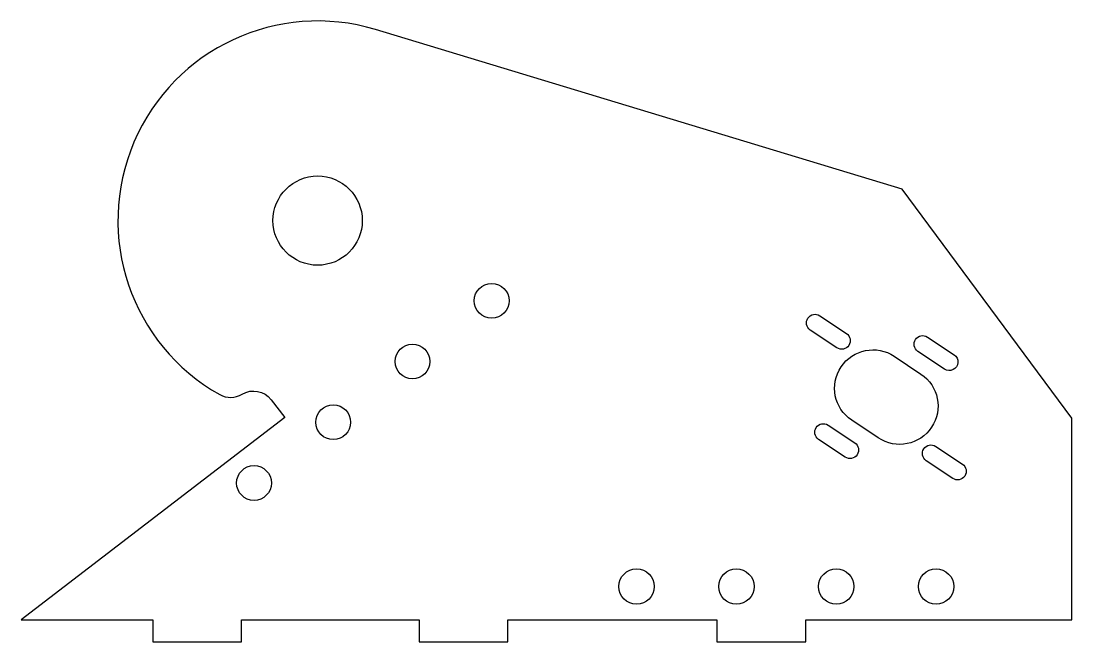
# Model space of a CAD drawing. Header units: inches. Extents: x -5.67 to 0.25, y -1.62 to 1.88.
import ezdxf

# ---------------------------------------------------------------- set-up
doc = ezdxf.new("R2010")
doc.units = ezdxf.units.IN
doc.layers.get('0').update_dxf_attribs({"linetype": 'CONTINUOUS'})

msp = doc.modelspace()

# ---------------------------------------------------------------- linework, layer by layer
for points in [[(0.25, -0.3633), (-0.707, 0.9269), (-3.6735, 1.8266, 0.896438), (-4.5518, -0.2304, 0.270393), (-4.4259, -0.2284, -0.382103), (-4.262, -0.2593), (-4.185, -0.3597), (-5.6711, -1.5), (-4.9288, -1.5), (-4.9288, -1.625), (-4.4288, -1.625), (-4.4288, -1.5), (-3.4288, -1.5), (-3.4288, -1.625), (-2.9288, -1.625), (-2.9288, -1.5), (-1.75, -1.5), (-1.75, -1.625), (-1.25, -1.625), (-1.25, -1.5), (0.25, -1.5)], [(-1.1707, 0.2137), (-1.0207, 0.1137, -1), (-1.0744, 0.0331), (-1.2244, 0.1331, -1)], [(-0.468, -0.0869), (-0.618, 0.0131, -1), (-0.5643, 0.0936), (-0.4143, -0.0064, -1)], [(-0.8411, -0.475), (-0.9911, -0.375, -1), (-0.7509, -0.0146), (-0.6009, -0.1146, -1)], [(-1.0277, -0.5832), (-1.1777, -0.4832, -1), (-1.124, -0.4027), (-0.974, -0.5027, -1)], [(-0.4214, -0.7033), (-0.5714, -0.6033, -1), (-0.5177, -0.5227), (-0.3677, -0.6227, -1)]]:
    msp.add_lwpolyline(points, format="xyb", close=True)
for centre, radius in [((-4, 0.75), 0.2515), ((-3.0195, 0.2983), 0.098), ((-3.4657, -0.0441), 0.098), ((-3.912, -0.3866), 0.098), ((-4.3583, -0.729), 0.098), ((-2.2031, -1.3125), 0.0998), ((-1.6406, -1.3125), 0.0998), ((-1.0781, -1.3125), 0.0998), ((-0.5156, -1.3125), 0.0998)]:
    msp.add_circle(centre, radius)

doc.saveas('drawing.dxf')
